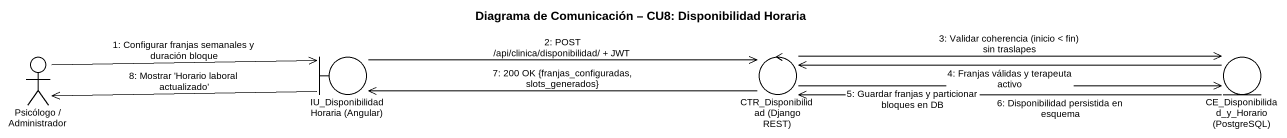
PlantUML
@startuml
title Diagrama de Comunicación – CU8: Disponibilidad Horaria
actor "Psicólogo / Administrador" as Psicólogo_Administrador
boundary "IU_DisponibilidadHoraria (Angular)" as IU_DisponibilidadHoraria
control "CTR_Disponibilidad (Django REST)" as CTR_Disponibilidad_Django
entity "CE_Disponibilidad_y_Horario (PostgreSQL)" as CE_Disponibilidad_y_Horario
Psicólogo_Administrador -right-> IU_DisponibilidadHoraria : 1: Configurar franjas semanales y duración bloque
IU_DisponibilidadHoraria -left-> Psicólogo_Administrador : 8: Mostrar 'Horario laboral actualizado'
IU_DisponibilidadHoraria -right-> CTR_Disponibilidad_Django : 2: POST /api/clinica/disponibilidad/ + JWT
CTR_Disponibilidad_Django -left-> IU_DisponibilidadHoraria : 7: 200 OK {franjas_configuradas, slots_generados}
CTR_Disponibilidad_Django -right-> CE_Disponibilidad_y_Horario : 3: Validar coherencia (inicio < fin) sin traslapes
CTR_Disponibilidad_Django -right-> CE_Disponibilidad_y_Horario : 5: Guardar franjas y particionar bloques en DB
CE_Disponibilidad_y_Horario -left-> CTR_Disponibilidad_Django : 4: Franjas válidas y terapeuta activo
CE_Disponibilidad_y_Horario -left-> CTR_Disponibilidad_Django : 6: Disponibilidad persistida en esquema
@enduml
